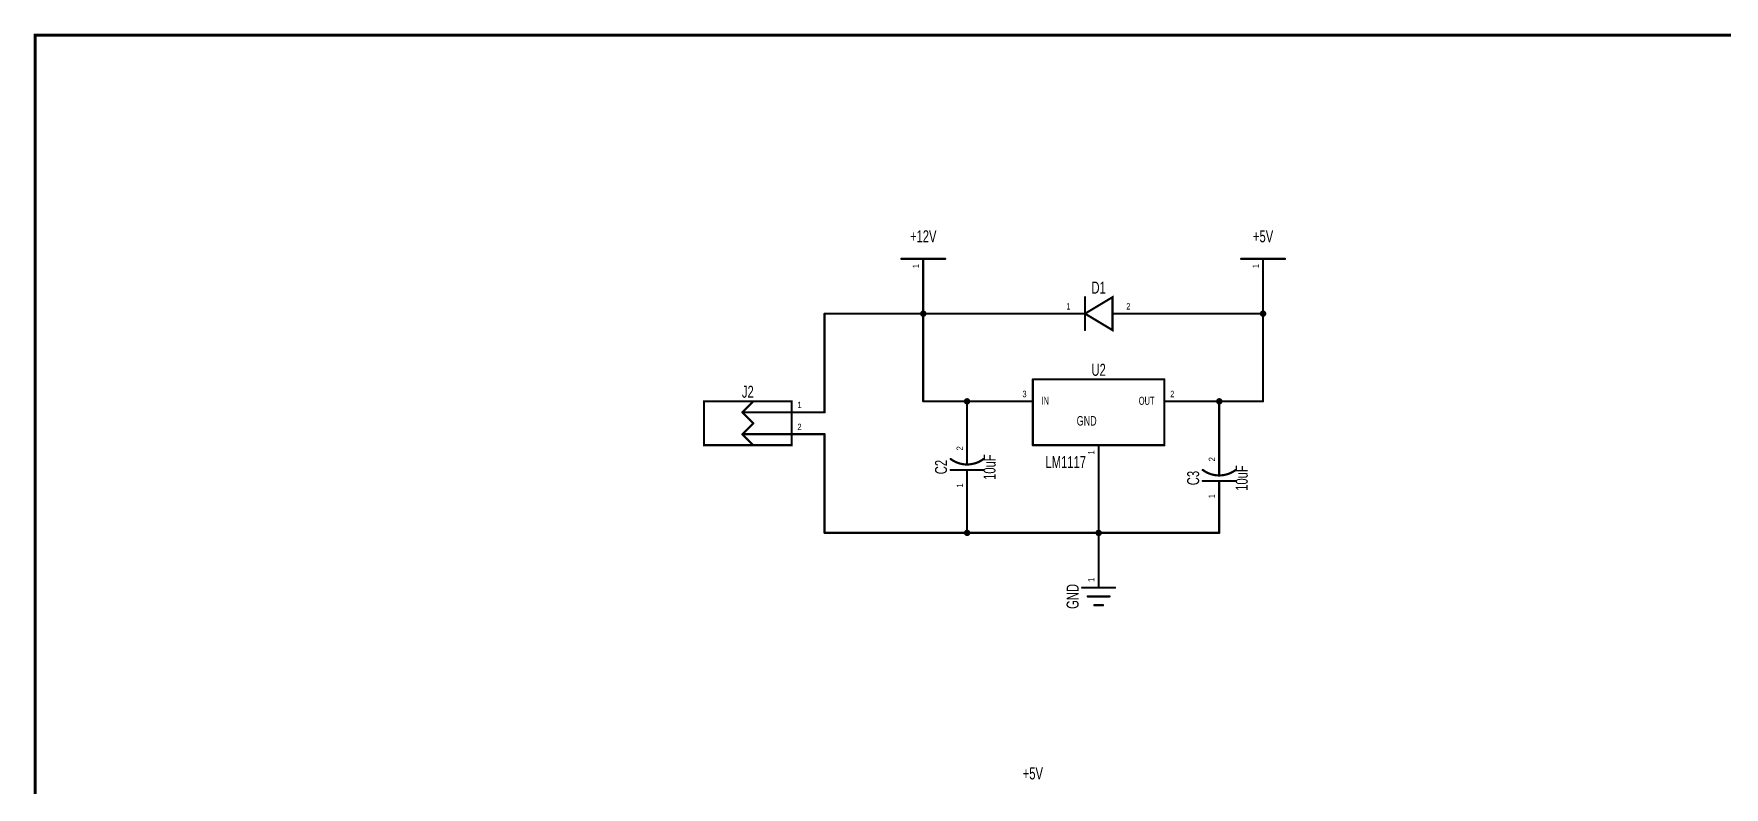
# Model space of a CAD drawing. Extents: x -3.1 to 11.8, y -2.2 to 7.1.
# Drawn here: x -3.06 to 4.65, y 3.64 to 7.08 of the extents above; entities that cross this region are included whole.
import ezdxf
from ezdxf.enums import TextEntityAlignment as Align

# ---------------------------------------------------------------- set-up
doc = ezdxf.new("R2010")
doc.units = 0
for name, color, linetype in [('Element', 253, 'CONTINUOUS'), ('Net', 50, 'CONTINUOUS'), ('Pin', 50, 'CONTINUOUS'), ('Titles', 253, 'CONTINUOUS')]:
    doc.layers.add(name, color=color, linetype=linetype)

msp = doc.modelspace()

# ---------------------------------------------------------------- linework, layer by layer
at = {"layer": 'Element', "linetype": 'CONTINUOUS'}
for points, const_width in [([(0.8975, 6.0491, 1), (0.9025, 6.0491, 1), (0.8975, 6.0491, 1)], 0.0049), ([(1.0975, 6.0491, 1), (1.1025, 6.0491, 1), (1.0975, 6.0491, 1)], 0.0049), ([(2.4475, 6.0491, 1), (2.4525, 6.0491, 1), (2.4475, 6.0491, 1)], 0.0049), ([(2.6475, 6.0491, 1), (2.6525, 6.0491, 1), (2.6475, 6.0491, 1)], 0.0049), ([(1.7355, 5.8741, 1), (1.7405, 5.8741, 1), (1.7355, 5.8741, 1)], 0.0049), ([(1.6975, 5.7991, 1), (1.7025, 5.7991, 1), (1.6975, 5.7991, 1)], 0.0049), ([(1.7355, 5.7991, 1), (1.7405, 5.7991, 1), (1.7355, 5.7991, 1)], 0.0049), ([(1.7355, 5.7991, 1), (1.7405, 5.7991, 1), (1.7355, 5.7991, 1)], 0.0049), ([(1.8605, 5.7991, 1), (1.8655, 5.7991, 1), (1.8605, 5.7991, 1)], 0.0049), ([(1.8975, 5.7991, 1), (1.9025, 5.7991, 1), (1.8975, 5.7991, 1)], 0.0049), ([(1.7355, 5.7241, 1), (1.7405, 5.7241, 1), (1.7355, 5.7241, 1)], 0.0049), ([(1.4975, 5.4991, 1), (1.5025, 5.4991, 1), (1.4975, 5.4991, 1)], 0.0049), ([(1.4975, 5.4991, 1), (1.5025, 5.4991, 1), (1.4975, 5.4991, 1)], 0.0049), ([(2.0975, 5.4991, 1), (2.1025, 5.4991, 1), (2.0975, 5.4991, 1)], 0.0049), ([(2.0975, 5.4991, 1), (2.1025, 5.4991, 1), (2.0975, 5.4991, 1)], 0.0049), ([(0.2225, 5.3991, 1), (0.2275, 5.3991, 1), (0.2225, 5.3991, 1)], 0.0049), ([(0.1725, 5.3491, 1), (0.1775, 5.3491, 1), (0.1725, 5.3491, 1)], 0.0049), ([(0.1725, 5.3491, 1), (0.1775, 5.3491, 1), (0.1725, 5.3491, 1)], 0.0049), ([(0.1725, 5.3491, 1), (0.1775, 5.3491, 1), (0.1725, 5.3491, 1)], 0.0049), ([(0.3975, 5.3491, 1), (0.4025, 5.3491, 1), (0.3975, 5.3491, 1)], 0.0049), ([(0.1725, 5.2491, 1), (0.1775, 5.2491, 1), (0.1725, 5.2491, 1)], 0.0049), ([(0.1725, 5.2491, 1), (0.1775, 5.2491, 1), (0.1725, 5.2491, 1)], 0.0049), ([(0.1725, 5.2491, 1), (0.1775, 5.2491, 1), (0.1725, 5.2491, 1)], 0.0049), ([(0.2225, 5.2991, 1), (0.2275, 5.2991, 1), (0.2225, 5.2991, 1)], 0.0049), ([(0.2225, 5.2991, 1), (0.2275, 5.2991, 1), (0.2225, 5.2991, 1)], 0.0049), ([(0.3975, 5.2491, 1), (0.4025, 5.2491, 1), (0.3975, 5.2491, 1)], 0.0049), ([(0.2225, 5.1991, 1), (0.2275, 5.1991, 1), (0.2225, 5.1991, 1)], 0.0049), ([(1.4975, 5.1991, 1), (1.5025, 5.1991, 1), (1.4975, 5.1991, 1)], 0.0049), ([(1.4975, 5.1991, 1), (1.5025, 5.1991, 1), (1.4975, 5.1991, 1)], 0.0049), ([(2.0975, 5.1991, 1), (2.1025, 5.1991, 1), (2.0975, 5.1991, 1)], 0.0049), ([(2.0975, 5.1991, 1), (2.1025, 5.1991, 1), (2.0975, 5.1991, 1)], 0.0049), ([(1.1223, 5.1362, 1), (1.1273, 5.1362, 1), (1.1223, 5.1362, 1)], 0.005), ([(1.1225, 5.086, 1), (1.1275, 5.086, 1), (1.1225, 5.086, 1)], 0.0049), ([(1.1975, 5.1491, 1), (1.2025, 5.1491, 1), (1.1975, 5.1491, 1)], 0.0049), ([(1.1975, 5.111, 1), (1.2025, 5.111, 1), (1.1975, 5.111, 1)], 0.0049), ([(1.1975, 5.086, 1), (1.2025, 5.086, 1), (1.1975, 5.086, 1)], 0.0049), ([(1.2725, 5.086, 1), (1.2775, 5.086, 1), (1.2725, 5.086, 1)], 0.0049), ([(1.2727, 5.1362, 1), (1.2777, 5.1362, 1), (1.2727, 5.1362, 1)], 0.005), ([(2.2723, 5.0862, 1), (2.2773, 5.0862, 1), (2.2723, 5.0862, 1)], 0.005), ([(2.3475, 5.0991, 1), (2.3525, 5.0991, 1), (2.3475, 5.0991, 1)], 0.0049), ([(2.4227, 5.0862, 1), (2.4277, 5.0862, 1), (2.4227, 5.0862, 1)], 0.005), ([(1.1975, 5.0491, 1), (1.2025, 5.0491, 1), (1.1975, 5.0491, 1)], 0.0049), ([(2.2725, 5.036, 1), (2.2775, 5.036, 1), (2.2725, 5.036, 1)], 0.0049), ([(2.3475, 5.061, 1), (2.3525, 5.061, 1), (2.3475, 5.061, 1)], 0.0049), ([(2.3475, 5.036, 1), (2.3525, 5.036, 1), (2.3475, 5.036, 1)], 0.0049), ([(2.4225, 5.036, 1), (2.4275, 5.036, 1), (2.4225, 5.036, 1)], 0.0049), ([(2.3475, 4.9991, 1), (2.3525, 4.9991, 1), (2.3475, 4.9991, 1)], 0.0049), ([(1.7225, 4.5491, 1), (1.7275, 4.5491, 1), (1.7225, 4.5491, 1)], 0.0049), ([(1.8725, 4.5491, 1), (1.8775, 4.5491, 1), (1.8725, 4.5491, 1)], 0.0049), ([(1.7475, 4.5091, 1), (1.7525, 4.5091, 1), (1.7475, 4.5091, 1)], 0.0049), ([(1.7775, 4.4691, 1), (1.7825, 4.4691, 1), (1.7775, 4.4691, 1)], 0.0049), ([(1.8175, 4.4691, 1), (1.8225, 4.4691, 1), (1.8175, 4.4691, 1)], 0.0049), ([(1.8475, 4.5091, 1), (1.8525, 4.5091, 1), (1.8475, 4.5091, 1)], 0.0049)]:
    msp.add_lwpolyline(points, format="xyb", dxfattribs=dict(at, const_width=const_width))
for points, const_width in [([(0.9, 6.0491), (1.1, 6.0491)], 0.0098), ([(2.45, 6.0491), (2.65, 6.0491)], 0.0098), ([(1.738, 5.7991), (1.863, 5.7241), (1.863, 5.8741), (1.738, 5.7991)], 0.0098), ([(1.738, 5.8741), (1.738, 5.7241)], 0.0098), ([(1.738, 5.7991), (1.7, 5.7991)], 0.0098), ([(1.9, 5.7991), (1.863, 5.7991)], 0.0098), ([(1.5, 5.1991), (1.5, 5.4991)], 0.0098), ([(1.5, 5.4991), (2.1, 5.4991)], 0.0098), ([(2.1, 5.4991), (2.1, 5.1991)], 0.0098), ([(0, 5.3991), (0.4, 5.3991), (0.4, 5.1991), (0, 5.1991), (0, 5.3991)], 0.0098), ([(0.175, 5.3491), (0.225, 5.3991)], 0.0098), ([(0.175, 5.3491), (0.225, 5.2991)], 0.0098), ([(0.175, 5.3491), (0.4, 5.3491)], 0.0098), ([(0.175, 5.2491), (0.225, 5.2991)], 0.0098), ([(0.175, 5.2491), (0.225, 5.1991)], 0.0098), ([(0.175, 5.2491), (0.4, 5.2491)], 0.0098), ([(1.5, 5.1991), (2.1, 5.1991)], 0.0098), ([(1.1248, 5.1362), (1.1314, 5.1316), (1.1383, 5.1274), (1.1454, 5.1236), (1.1528, 5.1203), (1.1603, 5.1175), (1.1681, 5.1152), (1.1759, 5.1134), (1.1839, 5.1121), (1.1919, 5.1113), (1.2, 5.111), (1.2081, 5.1113), (1.2161, 5.1121), (1.2241, 5.1134), (1.2319, 5.1152), (1.2397, 5.1175), (1.2472, 5.1203), (1.2546, 5.1236), (1.2617, 5.1274), (1.2686, 5.1316), (1.2752, 5.1362)], 0.01), ([(1.275, 5.086), (1.125, 5.086)], 0.0098), ([(1.2, 5.111), (1.2, 5.1491)], 0.0098), ([(1.2, 5.0491), (1.2, 5.086)], 0.0098), ([(2.2748, 5.0862), (2.2814, 5.0816), (2.2883, 5.0774), (2.2954, 5.0736), (2.3028, 5.0703), (2.3103, 5.0675), (2.3181, 5.0652), (2.3259, 5.0634), (2.3339, 5.0621), (2.3419, 5.0613), (2.35, 5.061), (2.3581, 5.0613), (2.3661, 5.0621), (2.3741, 5.0634), (2.3819, 5.0652), (2.3897, 5.0675), (2.3972, 5.0703), (2.4046, 5.0736), (2.4117, 5.0774), (2.4186, 5.0816), (2.4252, 5.0862)], 0.01), ([(2.35, 5.061), (2.35, 5.0991)], 0.0098), ([(2.425, 5.036), (2.275, 5.036)], 0.0098), ([(2.35, 4.9991), (2.35, 5.036)], 0.0098), ([(1.725, 4.5491), (1.875, 4.5491)], 0.0098), ([(1.75, 4.5091), (1.85, 4.5091)], 0.0098), ([(1.78, 4.4691), (1.82, 4.4691)], 0.0098)]:
    msp.add_lwpolyline(points, dxfattribs=dict(at, const_width=const_width))
at = {"layer": 'Net', "linetype": 'CONTINUOUS', "const_width": 0.0098}
for points in [[(1, 5.7991), (1, 5.8991)], [(2.55, 5.7991), (2.55, 5.8991)], [(0.55, 5.3491), (0.55, 5.7991)], [(0.55, 5.7991), (1, 5.7991)], [(0.9902, 5.7991), (0.9906, 5.796), (0.992, 5.7933), (0.9942, 5.7911), (0.997, 5.7897), (1, 5.7892), (1.003, 5.7897), (1.0058, 5.7911), (1.008, 5.7933), (1.0094, 5.796), (1.0098, 5.7991), (1.0094, 5.8021), (1.008, 5.8048), (1.0058, 5.807), (1.003, 5.8084), (1, 5.8089), (0.997, 5.8084), (0.9942, 5.807), (0.992, 5.8048), (0.9906, 5.8021), (0.9902, 5.7991)], [(0.9902, 5.7991), (0.9906, 5.796), (0.992, 5.7933), (0.9942, 5.7911), (0.997, 5.7897), (1, 5.7892), (1.003, 5.7897), (1.0058, 5.7911), (1.008, 5.7933), (1.0094, 5.796), (1.0098, 5.7991), (1.0094, 5.8021), (1.008, 5.8048), (1.0058, 5.807), (1.003, 5.8084), (1, 5.8089), (0.997, 5.8084), (0.9942, 5.807), (0.992, 5.8048), (0.9906, 5.8021), (0.9902, 5.7991)], [(1.55, 5.7991), (1, 5.7991)], [(1, 5.7991), (1, 5.3991)], [(1, 5.7991), (1, 5.7991)], [(1, 5.7991), (1, 5.7991)], [(2.05, 5.7991), (2.55, 5.7991)], [(2.5402, 5.7991), (2.5406, 5.796), (2.542, 5.7933), (2.5442, 5.7911), (2.547, 5.7897), (2.55, 5.7892), (2.553, 5.7897), (2.5558, 5.7911), (2.558, 5.7933), (2.5594, 5.796), (2.5598, 5.7991), (2.5594, 5.8021), (2.558, 5.8048), (2.5558, 5.807), (2.553, 5.8084), (2.55, 5.8089), (2.547, 5.8084), (2.5442, 5.807), (2.542, 5.8048), (2.5406, 5.8021), (2.5402, 5.7991)], [(2.55, 5.7991), (2.55, 5.3991)], [(1, 5.3991), (1.2, 5.3991)], [(1.1902, 5.3991), (1.1906, 5.396), (1.192, 5.3933), (1.1942, 5.3911), (1.197, 5.3897), (1.2, 5.3892), (1.203, 5.3897), (1.2058, 5.3911), (1.208, 5.3933), (1.2094, 5.396), (1.2098, 5.3991), (1.2094, 5.4021), (1.208, 5.4048), (1.2058, 5.407), (1.203, 5.4084), (1.2, 5.4089), (1.197, 5.4084), (1.1942, 5.407), (1.192, 5.4048), (1.1906, 5.4021), (1.1902, 5.3991)], [(1.35, 5.3991), (1.2, 5.3991)], [(1.2, 5.3991), (1.2, 5.2991)], [(1.2, 5.3991), (1.2, 5.3991)], [(1.2, 5.3991), (1.2, 5.3991)], [(2.25, 5.3991), (2.35, 5.3991)], [(2.3402, 5.3991), (2.3406, 5.396), (2.342, 5.3933), (2.3442, 5.3911), (2.347, 5.3897), (2.35, 5.3892), (2.353, 5.3897), (2.3558, 5.3911), (2.358, 5.3933), (2.3594, 5.396), (2.3598, 5.3991), (2.3594, 5.4021), (2.358, 5.4048), (2.3558, 5.407), (2.353, 5.4084), (2.35, 5.4089), (2.347, 5.4084), (2.3442, 5.407), (2.342, 5.4048), (2.3406, 5.4021), (2.3402, 5.3991)], [(2.35, 5.3991), (2.35, 5.2491)], [(2.55, 5.3991), (2.35, 5.3991)], [(2.35, 5.3991), (2.35, 5.3991)], [(2.35, 5.3991), (2.35, 5.3991)], [(0.55, 5.2491), (0.55, 4.7991)], [(1.8, 5.0491), (1.8, 4.6991)], [(1.2, 4.8991), (1.2, 4.7991)], [(0.55, 4.7991), (1.2, 4.7991)], [(1.1902, 4.7991), (1.1906, 4.796), (1.192, 4.7933), (1.1942, 4.7911), (1.197, 4.7897), (1.2, 4.7892), (1.203, 4.7897), (1.2058, 4.7911), (1.208, 4.7933), (1.2094, 4.796), (1.2098, 4.7991), (1.2094, 4.8021), (1.208, 4.8048), (1.2058, 4.807), (1.203, 4.8084), (1.2, 4.8089), (1.197, 4.8084), (1.1942, 4.807), (1.192, 4.8048), (1.1906, 4.8021), (1.1902, 4.7991)], [(1.2, 4.7991), (1.8, 4.7991)], [(1.7902, 4.7991), (1.7906, 4.796), (1.792, 4.7933), (1.7942, 4.7911), (1.797, 4.7897), (1.8, 4.7892), (1.803, 4.7897), (1.8058, 4.7911), (1.808, 4.7933), (1.8094, 4.796), (1.8098, 4.7991), (1.8094, 4.8021), (1.808, 4.8048), (1.8058, 4.807), (1.803, 4.8084), (1.8, 4.8089), (1.797, 4.8084), (1.7942, 4.807), (1.792, 4.8048), (1.7906, 4.8021), (1.7902, 4.7991)], [(1.7902, 4.7991), (1.7906, 4.796), (1.792, 4.7933), (1.7942, 4.7911), (1.797, 4.7897), (1.8, 4.7892), (1.803, 4.7897), (1.8058, 4.7911), (1.808, 4.7933), (1.8094, 4.796), (1.8098, 4.7991), (1.8094, 4.8021), (1.808, 4.8048), (1.8058, 4.807), (1.803, 4.8084), (1.8, 4.8089), (1.797, 4.8084), (1.7942, 4.807), (1.792, 4.8048), (1.7906, 4.8021), (1.7902, 4.7991)], [(2.35, 4.7991), (1.8, 4.7991)], [(2.35, 4.8491), (2.35, 4.7991)]]:
    msp.add_lwpolyline(points, dxfattribs=at)
at = {"layer": 'Net', "linetype": 'CONTINUOUS', "const_width": 0.0049}
for points in [[(0.9975, 5.8991, 1), (1.0025, 5.8991, 1), (0.9975, 5.8991, 1)], [(2.5475, 5.8991, 1), (2.5525, 5.8991, 1), (2.5475, 5.8991, 1)], [(0.5475, 5.7991, 1), (0.5525, 5.7991, 1), (0.5475, 5.7991, 1)], [(0.5475, 5.7991, 1), (0.5525, 5.7991, 1), (0.5475, 5.7991, 1)], [(0.9877, 5.7991, 1), (0.9926, 5.7991, 1), (0.9877, 5.7991, 1)], [(0.9877, 5.7991, 1), (0.9926, 5.7991, 1), (0.9877, 5.7991, 1)], [(0.9975, 5.7991, 1), (1.0025, 5.7991, 1), (0.9975, 5.7991, 1)], [(0.9975, 5.7991, 1), (1.0025, 5.7991, 1), (0.9975, 5.7991, 1)], [(0.9975, 5.7991, 1), (1.0025, 5.7991, 1), (0.9975, 5.7991, 1)], [(0.9975, 5.7991, 1), (1.0025, 5.7991, 1), (0.9975, 5.7991, 1)], [(0.9975, 5.7991, 1), (1.0025, 5.7991, 1), (0.9975, 5.7991, 1)], [(0.9975, 5.7991, 1), (1.0025, 5.7991, 1), (0.9975, 5.7991, 1)], [(1.5475, 5.7991, 1), (1.5525, 5.7991, 1), (1.5475, 5.7991, 1)], [(2.0475, 5.7991, 1), (2.0525, 5.7991, 1), (2.0475, 5.7991, 1)], [(2.5377, 5.7991, 1), (2.5426, 5.7991, 1), (2.5377, 5.7991, 1)], [(2.5475, 5.7991, 1), (2.5525, 5.7991, 1), (2.5475, 5.7991, 1)], [(2.5475, 5.7991, 1), (2.5525, 5.7991, 1), (2.5475, 5.7991, 1)], [(2.5475, 5.7991, 1), (2.5525, 5.7991, 1), (2.5475, 5.7991, 1)], [(0.9975, 5.3991, 1), (1.0025, 5.3991, 1), (0.9975, 5.3991, 1)], [(0.9975, 5.3991, 1), (1.0025, 5.3991, 1), (0.9975, 5.3991, 1)], [(1.1877, 5.3991, 1), (1.1926, 5.3991, 1), (1.1877, 5.3991, 1)], [(1.1975, 5.3991, 1), (1.2025, 5.3991, 1), (1.1975, 5.3991, 1)], [(1.1975, 5.3991, 1), (1.2025, 5.3991, 1), (1.1975, 5.3991, 1)], [(1.1975, 5.3991, 1), (1.2025, 5.3991, 1), (1.1975, 5.3991, 1)], [(1.1975, 5.3991, 1), (1.2025, 5.3991, 1), (1.1975, 5.3991, 1)], [(1.1975, 5.3991, 1), (1.2025, 5.3991, 1), (1.1975, 5.3991, 1)], [(1.3475, 5.3991, 1), (1.3525, 5.3991, 1), (1.3475, 5.3991, 1)], [(2.2475, 5.3991, 1), (2.2525, 5.3991, 1), (2.2475, 5.3991, 1)], [(2.3377, 5.3991, 1), (2.3426, 5.3991, 1), (2.3377, 5.3991, 1)], [(2.3475, 5.3991, 1), (2.3525, 5.3991, 1), (2.3475, 5.3991, 1)], [(2.3475, 5.3991, 1), (2.3525, 5.3991, 1), (2.3475, 5.3991, 1)], [(2.3475, 5.3991, 1), (2.3525, 5.3991, 1), (2.3475, 5.3991, 1)], [(2.3475, 5.3991, 1), (2.3525, 5.3991, 1), (2.3475, 5.3991, 1)], [(2.3475, 5.3991, 1), (2.3525, 5.3991, 1), (2.3475, 5.3991, 1)], [(2.5475, 5.3991, 1), (2.5525, 5.3991, 1), (2.5475, 5.3991, 1)], [(2.5475, 5.3991, 1), (2.5525, 5.3991, 1), (2.5475, 5.3991, 1)], [(0.5475, 5.3491, 1), (0.5525, 5.3491, 1), (0.5475, 5.3491, 1)], [(0.5475, 5.2491, 1), (0.5525, 5.2491, 1), (0.5475, 5.2491, 1)], [(1.1975, 5.2991, 1), (1.2025, 5.2991, 1), (1.1975, 5.2991, 1)], [(2.3475, 5.2491, 1), (2.3525, 5.2491, 1), (2.3475, 5.2491, 1)], [(1.7975, 5.0491, 1), (1.8025, 5.0491, 1), (1.7975, 5.0491, 1)], [(1.1975, 4.8991, 1), (1.2025, 4.8991, 1), (1.1975, 4.8991, 1)], [(0.5475, 4.7991, 1), (0.5525, 4.7991, 1), (0.5475, 4.7991, 1)], [(0.5475, 4.7991, 1), (0.5525, 4.7991, 1), (0.5475, 4.7991, 1)], [(1.1877, 4.7991, 1), (1.1926, 4.7991, 1), (1.1877, 4.7991, 1)], [(1.1975, 4.7991, 1), (1.2025, 4.7991, 1), (1.1975, 4.7991, 1)], [(1.1975, 4.7991, 1), (1.2025, 4.7991, 1), (1.1975, 4.7991, 1)], [(1.1975, 4.7991, 1), (1.2025, 4.7991, 1), (1.1975, 4.7991, 1)], [(1.7877, 4.7991, 1), (1.7926, 4.7991, 1), (1.7877, 4.7991, 1)], [(1.7877, 4.7991, 1), (1.7926, 4.7991, 1), (1.7877, 4.7991, 1)], [(1.7975, 4.7991, 1), (1.8025, 4.7991, 1), (1.7975, 4.7991, 1)], [(1.7975, 4.7991, 1), (1.8025, 4.7991, 1), (1.7975, 4.7991, 1)], [(2.3475, 4.8491, 1), (2.3525, 4.8491, 1), (2.3475, 4.8491, 1)], [(2.3475, 4.7991, 1), (2.3525, 4.7991, 1), (2.3475, 4.7991, 1)], [(2.3475, 4.7991, 1), (2.3525, 4.7991, 1), (2.3475, 4.7991, 1)], [(1.7975, 4.6991, 1), (1.8025, 4.6991, 1), (1.7975, 4.6991, 1)]]:
    msp.add_lwpolyline(points, format="xyb", dxfattribs=at)
at = {"layer": 'Pin', "linetype": 'CONTINUOUS', "const_width": 0.0049}
for points in [[(0.9975, 6.0491, 1), (1.0025, 6.0491, 1), (0.9975, 6.0491, 1)], [(2.5475, 6.0491, 1), (2.5525, 6.0491, 1), (2.5475, 6.0491, 1)], [(0.9975, 5.8991, 1), (1.0025, 5.8991, 1), (0.9975, 5.8991, 1)], [(2.5475, 5.8991, 1), (2.5525, 5.8991, 1), (2.5475, 5.8991, 1)], [(1.5475, 5.7991, 1), (1.5525, 5.7991, 1), (1.5475, 5.7991, 1)], [(1.6975, 5.7991, 1), (1.7025, 5.7991, 1), (1.6975, 5.7991, 1)], [(1.8975, 5.7991, 1), (1.9025, 5.7991, 1), (1.8975, 5.7991, 1)], [(2.0475, 5.7991, 1), (2.0525, 5.7991, 1), (2.0475, 5.7991, 1)], [(1.3475, 5.3991, 1), (1.3525, 5.3991, 1), (1.3475, 5.3991, 1)], [(1.4975, 5.3991, 1), (1.5025, 5.3991, 1), (1.4975, 5.3991, 1)], [(2.0975, 5.3991, 1), (2.1025, 5.3991, 1), (2.0975, 5.3991, 1)], [(2.2475, 5.3991, 1), (2.2525, 5.3991, 1), (2.2475, 5.3991, 1)], [(0.3975, 5.3491, 1), (0.4025, 5.3491, 1), (0.3975, 5.3491, 1)], [(0.5475, 5.3491, 1), (0.5525, 5.3491, 1), (0.5475, 5.3491, 1)], [(0.3975, 5.2491, 1), (0.4025, 5.2491, 1), (0.3975, 5.2491, 1)], [(0.5475, 5.2491, 1), (0.5525, 5.2491, 1), (0.5475, 5.2491, 1)], [(1.1975, 5.2991, 1), (1.2025, 5.2991, 1), (1.1975, 5.2991, 1)], [(2.3475, 5.2491, 1), (2.3525, 5.2491, 1), (2.3475, 5.2491, 1)], [(1.7975, 5.1991, 1), (1.8025, 5.1991, 1), (1.7975, 5.1991, 1)], [(1.1975, 5.1491, 1), (1.2025, 5.1491, 1), (1.1975, 5.1491, 1)], [(2.3475, 5.0991, 1), (2.3525, 5.0991, 1), (2.3475, 5.0991, 1)], [(1.1975, 5.0491, 1), (1.2025, 5.0491, 1), (1.1975, 5.0491, 1)], [(1.7975, 5.0491, 1), (1.8025, 5.0491, 1), (1.7975, 5.0491, 1)], [(2.3475, 4.9991, 1), (2.3525, 4.9991, 1), (2.3475, 4.9991, 1)], [(1.1975, 4.8991, 1), (1.2025, 4.8991, 1), (1.1975, 4.8991, 1)], [(2.3475, 4.8491, 1), (2.3525, 4.8491, 1), (2.3475, 4.8491, 1)], [(1.7975, 4.6991, 1), (1.8025, 4.6991, 1), (1.7975, 4.6991, 1)], [(1.7975, 4.5491, 1), (1.8025, 4.5491, 1), (1.7975, 4.5491, 1)]]:
    msp.add_lwpolyline(points, format="xyb", dxfattribs=at)
at = {"layer": 'Pin', "linetype": 'CONTINUOUS', "const_width": 0.0098}
for points in [[(1, 6.0491), (1, 5.8991)], [(2.55, 6.0491), (2.55, 5.8991)], [(1.7, 5.7991), (1.55, 5.7991)], [(1.9, 5.7991), (2.05, 5.7991)], [(1.5, 5.3991), (1.35, 5.3991)], [(2.1, 5.3991), (2.25, 5.3991)], [(0.4, 5.3491), (0.55, 5.3491)], [(0.4, 5.2491), (0.55, 5.2491)], [(1.2, 5.1491), (1.2, 5.2991)], [(2.35, 5.0991), (2.35, 5.2491)], [(1.8, 5.1991), (1.8, 5.0491)], [(1.2, 5.0491), (1.2, 4.8991)], [(2.35, 4.9991), (2.35, 4.8491)], [(1.8, 4.5491), (1.8, 4.6991)]]:
    msp.add_lwpolyline(points, dxfattribs=at)
at = {"layer": 'Titles', "linetype": 'CONTINUOUS', "const_width": 0.0131}
msp.add_lwpolyline([(11.75, -2.1709), (-3.05, -2.1709), (-3.05, 7.0691), (11.75, 7.0691), (11.75, -2.1709)], dxfattribs=at)

# ---------------------------------------------------------------- texts
at = {"layer": 'Element', "width": 0.7}
for s, p in [('+12V', (1, 6.1081)), ('+5V', (2.55, 6.1081)), ('D1', (1.8, 5.8741)), ('U2', (1.8, 5.4991)), ('J2', (0.2, 5.3991)), ('+5V', (1.5, 3.6581))]:
    msp.add_text(s, height=0.0547, dxfattribs=at).set_placement(p, align=Align.BOTTOM_CENTER)
msp.add_text('GND', height=0.0437, dxfattribs=at).set_placement((1.7, 5.3321), align=Align.TOP_LEFT)
for s, p in [('C2', (1.1248, 5.0991)), ('C3', (2.2748, 5.0491)), ('GND', (1.725, 4.5091))]:
    msp.add_text(s, height=0.0547, rotation=90, dxfattribs=at).set_placement(p, align=Align.BOTTOM_CENTER)
for p in [(1.2752, 5.0991), (2.4252, 5.0491)]:
    msp.add_text('10uF', height=0.0547, rotation=90, dxfattribs=at).set_placement(p, align=Align.TOP_CENTER)
msp.add_text('LM1117', height=0.0547, dxfattribs=at).set_placement((1.65, 5.1491), align=Align.TOP_CENTER)
at = {"layer": 'Pin', "width": 0.7}
for s, p in [('1', (0.9519, 6.0064)), ('1', (2.5019, 6.0064)), ('2', (1.1519, 5.1753)), ('1', (1.7519, 5.1564)), ('2', (2.3019, 5.1253)), ('1', (1.1519, 5.0064)), ('1', (2.3019, 4.9564)), ('1', (1.7519, 4.5753))]:
    msp.add_text(s, height=0.0292, rotation=90, dxfattribs=at).set_placement(p, align=Align.TOP_LEFT)
for s, height, p in [('1', 0.0292, (1.6524, 5.8472)), ('2', 0.0292, (1.9262, 5.8472)), ('1', 0.0292, (0.4262, 5.3972)), ('3', 0.0292, (1.4524, 5.4472)), ('IN', 0.0365, (1.5394, 5.4198)), ('OUT', 0.0365, (1.983, 5.4198)), ('2', 0.0292, (2.1262, 5.4472)), ('2', 0.0292, (0.4262, 5.2972))]:
    msp.add_text(s, height=height, dxfattribs=at).set_placement(p, align=Align.TOP_LEFT)

doc.saveas('drawing.dxf')
